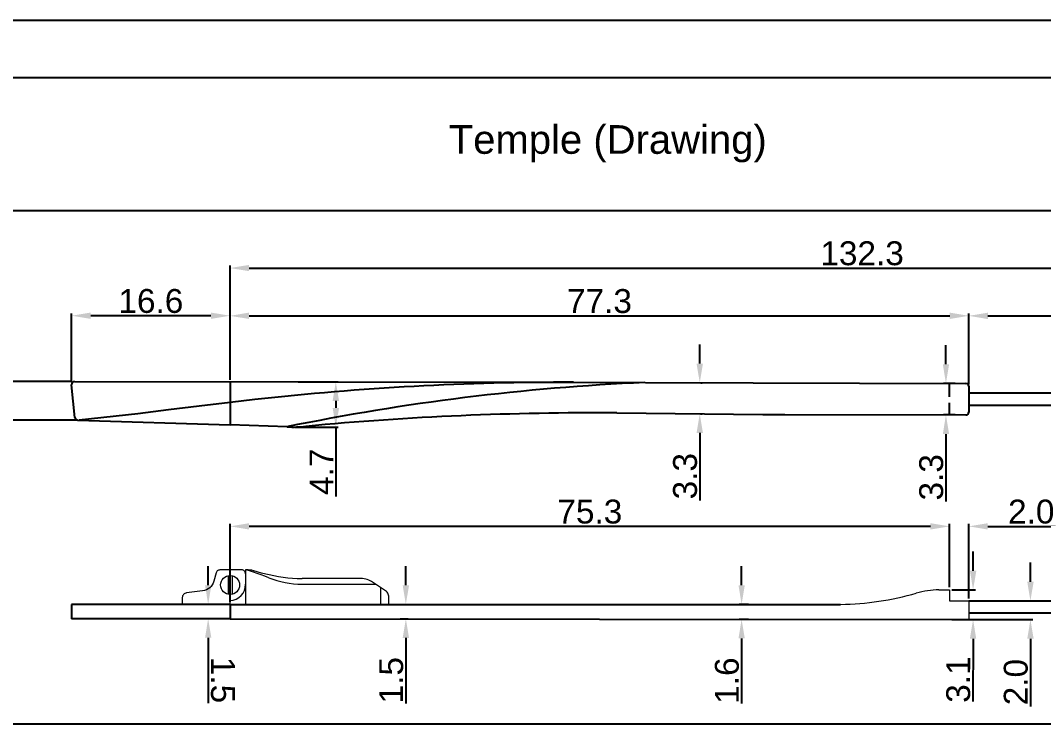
# Model space of a CAD drawing. Header units: millimetres. Extents: x 7018 to 13530, y 4187 to 5692.
# Drawn here: x 8495.4 to 8602.5, y 4747.7 to 4821.9 of the extents above; entities that cross this region are included whole.
import ezdxf

# ---------------------------------------------------------------- set-up
doc = ezdxf.new("R2010")
doc.units = ezdxf.units.MM
doc.linetypes.add('HIDDEN', pattern=[9.525, 6.35, -3.175])
doc.linetypes.add('HIDDEN2', pattern=[0.1875, 0.125, -0.0625])
for name, color, linetype in [('Dimension', 3, 'Continuous'), ('Hidden Line', 1, 'HIDDEN2'), ('PDF6_Geometry', 7, 'Continuous')]:
    doc.layers.add(name, color=color, linetype=linetype)
doc.styles.get("Standard").update_dxf_attribs({"font": 'arial.ttf'})
doc.dimstyles.new('Standard$0', dxfattribs={"dimtxt": 2.3, "dimasz": 2, "dimexe": 1, "dimexo": 1, "dimgap": 1, "dimtad": 1, "dimdec": 1, "dimzin": 0, "dimdsep": 46, "dimtxsty": 'Standard', "dimcen": 0, "dimclrd": 4, "dimclre": 4, "dimclrt": 4, "dimadec": 1, "dimazin": 0, "dimtfac": 1, "dimtdec": 1, "dimtofl": 0, "dimtmove": 0, "dimatfit": 0, "dimfxl": 1, "dimtfillclr": 256, "dimtolj": 1, "dimtzin": 0, "dimlwd": -1, "dimlwe": -1, "dimarcsym": 1})

# ---------------------------------------------------------------- blocks, each defined once
blk = doc.blocks.new('*D2966')
at = {"layer": 'Defpoints', "color": 0, "transparency": 16777216}
for p in [(8594.66, 4791.01), (8517.33, 4784.08, 0), (8594.66, 4783.6, 0)]:
    blk.add_point(p, dxfattribs=at)
at = {"layer": 'Dimension', "color": 3, "transparency": 16777216}
for p, q in [((8517.33, 4784.33), (8517.33, 4791.26)), ((8519.33, 4791.01), (8592.66, 4791.01)), ((8594.66, 4783.85), (8594.66, 4791.26))]:
    blk.add_line(p, q, dxfattribs=at)
for points in [[(8519.33, 4791.35), (8519.33, 4790.68), (8517.33, 4791.01)], [(8592.66, 4791.35), (8592.66, 4790.68), (8594.66, 4791.01)]]:
    blk.add_solid(points, dxfattribs=at)
at = {"layer": 'Dimension', "transparency": 16777216, "insert": (8556, 4792.54), "char_height": 2.5, "attachment_point": 5}
blk.add_mtext('\\A1;77.3', dxfattribs=at)
blk = doc.blocks.new('*D1998')
at = {"layer": 'Defpoints', "color": 0, "transparency": 16777216}
for p in [(8649.65, 4796.01), (8517.33, 4784.08, 0), (8649.65, 4782.28, 0)]:
    blk.add_point(p, dxfattribs=at)
at = {"layer": 'Dimension', "color": 3, "transparency": 16777216}
for p, q in [((8517.33, 4784.33), (8517.33, 4796.26)), ((8519.33, 4796.01), (8647.65, 4796.01)), ((8649.65, 4782.53), (8649.65, 4796.26))]:
    blk.add_line(p, q, dxfattribs=at)
for points in [[(8519.33, 4796.34), (8519.33, 4795.68), (8517.33, 4796.01)], [(8647.65, 4796.34), (8647.65, 4795.68), (8649.65, 4796.01)]]:
    blk.add_solid(points, dxfattribs=at)
at = {"layer": 'Dimension', "transparency": 16777216, "insert": (8583.49, 4797.54), "char_height": 2.5, "attachment_point": 5}
blk.add_mtext('\\A1;132.3', dxfattribs=at)
blk = doc.blocks.new('*D1999')
at = {"layer": 'Defpoints', "color": 0, "transparency": 16777216}
for p in [(8500.74, 4791.02), (8517.33, 4784.08, 0), (8500.74, 4783.83, 0)]:
    blk.add_point(p, dxfattribs=at)
at = {"layer": 'Dimension', "color": 3, "transparency": 16777216}
for p, q in [((8500.74, 4784.08), (8500.74, 4791.27)), ((8515.33, 4791.02), (8502.74, 4791.02)), ((8517.33, 4784.33), (8517.33, 4791.27))]:
    blk.add_line(p, q, dxfattribs=at)
for points in [[(8502.74, 4791.35), (8502.74, 4790.69), (8500.74, 4791.02)], [(8515.33, 4791.35), (8515.33, 4790.69), (8517.33, 4791.02)]]:
    blk.add_solid(points, dxfattribs=at)
at = {"layer": 'Dimension', "transparency": 16777216, "insert": (8509.04, 4792.55), "char_height": 2.5, "attachment_point": 5}
blk.add_mtext('\\A1;16.6', dxfattribs=at)
blk = doc.blocks.new('*D2000')
at = {"layer": 'Defpoints', "color": 0, "transparency": 16777216}
for p in [(8501.04, 4784.13, 0), (8493.45, 4780.1), (8501.54, 4780.1, 0)]:
    blk.add_point(p, dxfattribs=at)
at = {"layer": 'Dimension', "color": 3, "transparency": 16777216}
for p, q in [((8493.45, 4786.13), (8493.45, 4788.13)), ((8500.79, 4784.13), (8493.2, 4784.13)), ((8501.29, 4780.1), (8493.2, 4780.1)), ((8493.45, 4778.1), (8493.45, 4770.96))]:
    blk.add_line(p, q, dxfattribs=at)
for points in [[(8493.12, 4786.13), (8493.79, 4786.13), (8493.45, 4784.13)], [(8493.12, 4778.1), (8493.79, 4778.1), (8493.45, 4780.1)]]:
    blk.add_solid(points, dxfattribs=at)
at = {"layer": 'Dimension', "transparency": 16777216, "insert": (8491.93, 4773.53), "char_height": 2.5, "attachment_point": 5, "rotation": 90}
blk.add_mtext('\\A1;4.0', dxfattribs=at)
blk = doc.blocks.new('*D2001')
at = {"layer": 'Defpoints', "color": 0, "transparency": 16777216}
for p in [(8524.22, 4784.11, 0), (8528.4, 4784.11), (8523.85, 4779.37, 0)]:
    blk.add_point(p, dxfattribs=at)
at = {"layer": 'Dimension', "color": 3, "transparency": 16777216}
for p, q in [((8524.47, 4784.11), (8528.65, 4784.11)), ((8528.4, 4782.11), (8528.4, 4781.37)), ((8524.1, 4779.37), (8528.65, 4779.37)), ((8528.4, 4779.37), (8528.4, 4772.12))]:
    blk.add_line(p, q, dxfattribs=at)
for points in [[(8528.07, 4782.11), (8528.74, 4782.11), (8528.4, 4784.11)], [(8528.07, 4781.37), (8528.74, 4781.37), (8528.4, 4779.37)]]:
    blk.add_solid(points, dxfattribs=at)
at = {"layer": 'Dimension', "transparency": 16777216, "insert": (8526.9, 4774.69), "char_height": 2.5, "attachment_point": 5, "rotation": 90}
blk.add_mtext('\\A1;4.7', dxfattribs=at)
blk = doc.blocks.new('*D2002')
at = {"layer": 'Defpoints', "color": 0, "transparency": 16777216}
for p in [(8566.37, 4784.01, 0), (8566.33, 4780.75, 0), (8566.5, 4780.75)]:
    blk.add_point(p, dxfattribs=at)
at = {"layer": 'Dimension', "color": 3, "transparency": 16777216}
for p, q in [((8566.5, 4786.01), (8566.5, 4788.01)), ((8566.62, 4784.01), (8566.75, 4784.01)), ((8566.58, 4780.75), (8566.75, 4780.75)), ((8566.5, 4778.75), (8566.5, 4771.7))]:
    blk.add_line(p, q, dxfattribs=at)
for points in [[(8566.16, 4786.01), (8566.83, 4786.01), (8566.5, 4784.01)], [(8566.16, 4778.75), (8566.83, 4778.75), (8566.5, 4780.75)]]:
    blk.add_solid(points, dxfattribs=at)
at = {"layer": 'Dimension', "transparency": 16777216, "insert": (8564.97, 4774.23), "char_height": 2.5, "attachment_point": 5, "rotation": 90}
blk.add_mtext('\\A1;3.3', dxfattribs=at)
blk = doc.blocks.new('*D2967')
at = {"layer": 'Defpoints', "color": 0, "transparency": 16777216}
for p in [(8593.49, 4783.94, 0), (8592.27, 4780.64), (8593.49, 4780.64, 0)]:
    blk.add_point(p, dxfattribs=at)
at = {"layer": 'Dimension', "color": 3, "transparency": 16777216}
for p, q in [((8592.27, 4785.94), (8592.27, 4787.94)), ((8593.24, 4783.94), (8592.02, 4783.94)), ((8593.24, 4780.64), (8592.02, 4780.64)), ((8592.27, 4778.64), (8592.27, 4771.59))]:
    blk.add_line(p, q, dxfattribs=at)
for points in [[(8591.94, 4785.94), (8592.6, 4785.94), (8592.27, 4783.94)], [(8591.94, 4778.64), (8592.6, 4778.64), (8592.27, 4780.64)]]:
    blk.add_solid(points, dxfattribs=at)
at = {"layer": 'Dimension', "transparency": 16777216, "insert": (8590.74, 4774.11), "char_height": 2.5, "attachment_point": 5, "rotation": 90}
blk.add_mtext('\\A1;3.3', dxfattribs=at)
blk = doc.blocks.new('*D2004')
at = {"layer": 'Defpoints', "color": 0, "transparency": 16777216}
for p in [(8649.65, 4791.01), (8594.66, 4783.6, 0), (8649.65, 4782.28, 0)]:
    blk.add_point(p, dxfattribs=at)
at = {"layer": 'Dimension', "color": 3, "transparency": 16777216}
for p, q in [((8594.66, 4783.85), (8594.66, 4791.26)), ((8596.66, 4791.01), (8647.65, 4791.01)), ((8649.65, 4782.53), (8649.65, 4791.26))]:
    blk.add_line(p, q, dxfattribs=at)
for points in [[(8596.66, 4791.34), (8596.66, 4790.67), (8594.66, 4791.01)], [(8647.65, 4791.34), (8647.65, 4790.67), (8649.65, 4791.01)]]:
    blk.add_solid(points, dxfattribs=at)
at = {"layer": 'Dimension', "transparency": 16777216, "insert": (8622.16, 4792.53), "char_height": 2.5, "attachment_point": 5}
blk.add_mtext('\\A1;55.0', dxfattribs=at)
blk = doc.blocks.new('*D2956')
at = {"layer": 'Defpoints', "color": 0, "transparency": 16777216}
for p in [(8517.33, 4760.82, 0), (8515.04, 4759.32), (8517.33, 4759.32, 0)]:
    blk.add_point(p, dxfattribs=at)
at = {"layer": 'Dimension', "color": 3, "transparency": 16777216}
for p, q in [((8515.04, 4762.82), (8515.04, 4764.82)), ((8517.08, 4760.82), (8514.79, 4760.82)), ((8517.08, 4759.32), (8514.79, 4759.32)), ((8515.04, 4757.32), (8515.04, 4750.49))]:
    blk.add_line(p, q, dxfattribs=at)
for points in [[(8515.37, 4762.82), (8514.71, 4762.82), (8515.04, 4760.82)], [(8515.37, 4757.32), (8514.71, 4757.32), (8515.04, 4759.32)]]:
    blk.add_solid(points, dxfattribs=at)
at = {"layer": 'Dimension', "transparency": 16777216, "insert": (8516.57, 4752.9), "char_height": 2.5, "attachment_point": 5, "rotation": 270.0049}
blk.add_mtext('\\A1;1.5', dxfattribs=at)
blk = doc.blocks.new('*D2957')
at = {"layer": 'Defpoints', "color": 0, "transparency": 16777216}
for p in [(8592.65, 4762.35, 0), (8592.65, 4759.22, 0), (8595.11, 4759.22)]:
    blk.add_point(p, dxfattribs=at)
at = {"layer": 'Dimension', "color": 3, "transparency": 16777216}
for p, q in [((8595.11, 4764.34), (8595.12, 4766.34)), ((8592.9, 4762.35), (8595.36, 4762.34)), ((8592.9, 4759.22), (8595.36, 4759.22)), ((8595.11, 4757.22), (8595.1, 4750.65))]:
    blk.add_line(p, q, dxfattribs=at)
for points in [[(8594.78, 4764.34), (8595.45, 4764.34), (8595.11, 4762.34)], [(8594.77, 4757.22), (8595.44, 4757.22), (8595.11, 4759.22)]]:
    blk.add_solid(points, dxfattribs=at)
at = {"layer": 'Dimension', "transparency": 16777216, "insert": (8593.57, 4752.94), "char_height": 2.5, "attachment_point": 5, "rotation": 89.9259}
blk.add_mtext('\\A1;3.1', dxfattribs=at)
blk = doc.blocks.new('*D2958')
at = {"layer": 'Defpoints', "color": 0, "transparency": 16777216}
for p in [(8571.85, 4760.82, 0), (8570.88, 4759.25), (8571.85, 4759.25, 0)]:
    blk.add_point(p, dxfattribs=at)
at = {"layer": 'Dimension', "color": 3, "transparency": 16777216}
for p, q in [((8570.88, 4762.82), (8570.88, 4764.82)), ((8571.6, 4760.82), (8570.63, 4760.82)), ((8571.6, 4759.25), (8570.63, 4759.25)), ((8570.88, 4757.25), (8570.88, 4750.44))]:
    blk.add_line(p, q, dxfattribs=at)
for points in [[(8570.55, 4762.82), (8571.21, 4762.82), (8570.88, 4760.82)], [(8570.55, 4757.25), (8571.21, 4757.25), (8570.88, 4759.25)]]:
    blk.add_solid(points, dxfattribs=at)
at = {"layer": 'Dimension', "transparency": 16777216, "insert": (8569.35, 4752.84), "char_height": 2.5, "attachment_point": 5, "rotation": 90}
blk.add_mtext('\\A1;1.6', dxfattribs=at)
blk = doc.blocks.new('*D2959')
at = {"layer": 'Defpoints', "color": 0, "transparency": 16777216}
for p in [(8594.65, 4761.19, 0), (8594.66, 4759.22, 0), (8601.11, 4759.22)]:
    blk.add_point(p, dxfattribs=at)
at = {"layer": 'Dimension', "color": 3, "transparency": 16777216}
for p, q in [((8601.11, 4763.19), (8601.11, 4765.19)), ((8594.9, 4761.19), (8601.36, 4761.19)), ((8594.91, 4759.22), (8601.36, 4759.22)), ((8601.11, 4757.22), (8601.11, 4750.13))]:
    blk.add_line(p, q, dxfattribs=at)
for points in [[(8600.78, 4763.19), (8601.45, 4763.19), (8601.11, 4761.19)], [(8600.78, 4757.22), (8601.45, 4757.22), (8601.11, 4759.22)]]:
    blk.add_solid(points, dxfattribs=at)
at = {"layer": 'Dimension', "transparency": 16777216, "insert": (8599.59, 4752.68), "char_height": 2.5, "attachment_point": 5, "rotation": 90}
blk.add_mtext('\\A1;2.0', dxfattribs=at)
blk = doc.blocks.new('*D2960')
at = {"layer": 'Defpoints', "color": 0, "transparency": 16777216}
for p in [(8534.89, 4760.82, 0), (8534.89, 4759.3, 0), (8535.73, 4759.3)]:
    blk.add_point(p, dxfattribs=at)
at = {"layer": 'Dimension', "color": 3, "transparency": 16777216}
for p, q in [((8535.73, 4762.82), (8535.73, 4764.82)), ((8535.14, 4760.82), (8535.98, 4760.82)), ((8535.14, 4759.3), (8535.98, 4759.3)), ((8535.73, 4757.3), (8535.73, 4750.46))]:
    blk.add_line(p, q, dxfattribs=at)
for points in [[(8535.4, 4762.82), (8536.07, 4762.82), (8535.73, 4760.82)], [(8535.4, 4757.3), (8536.07, 4757.3), (8535.73, 4759.3)]]:
    blk.add_solid(points, dxfattribs=at)
at = {"layer": 'Dimension', "transparency": 16777216, "insert": (8534.21, 4752.88), "char_height": 2.5, "attachment_point": 5, "rotation": 90}
blk.add_mtext('\\A1;1.5', dxfattribs=at)
blk = doc.blocks.new('*D2961')
at = {"layer": 'Defpoints', "color": 0, "transparency": 16777216}
for p in [(8517.33, 4768.98), (8592.65, 4762.35, 0), (8517.33, 4760.82, 0)]:
    blk.add_point(p, dxfattribs=at)
at = {"layer": 'Dimension', "color": 3, "transparency": 16777216}
for p, q in [((8517.33, 4761.07), (8517.33, 4769.23)), ((8590.65, 4768.98), (8519.33, 4768.98)), ((8592.65, 4762.6), (8592.65, 4769.23))]:
    blk.add_line(p, q, dxfattribs=at)
for points in [[(8519.33, 4769.31), (8519.33, 4768.65), (8517.33, 4768.98)], [(8590.65, 4769.31), (8590.65, 4768.65), (8592.65, 4768.98)]]:
    blk.add_solid(points, dxfattribs=at)
at = {"layer": 'Dimension', "transparency": 16777216, "insert": (8554.99, 4770.51), "char_height": 2.5, "attachment_point": 5}
blk.add_mtext('\\A1;75.3', dxfattribs=at)
blk = doc.blocks.new('*D1996')
at = {"layer": 'Defpoints', "color": 0, "transparency": 16777216}
for p in [(8594.65, 4768.98), (8592.65, 4762.35, 0), (8594.65, 4761.19, 0)]:
    blk.add_point(p, dxfattribs=at)
at = {"layer": 'Dimension', "color": 3, "transparency": 16777216}
for p, q in [((8590.65, 4768.98), (8588.65, 4768.98)), ((8592.65, 4762.6), (8592.65, 4769.23)), ((8594.65, 4761.44), (8594.65, 4769.23)), ((8596.65, 4768.98), (8603.74, 4768.98))]:
    blk.add_line(p, q, dxfattribs=at)
for points in [[(8590.65, 4769.31), (8590.65, 4768.65), (8592.65, 4768.98)], [(8596.65, 4769.31), (8596.65, 4768.65), (8594.65, 4768.98)]]:
    blk.add_solid(points, dxfattribs=at)
at = {"layer": 'Dimension', "transparency": 16777216, "insert": (8601.2, 4770.51), "char_height": 2.5, "attachment_point": 5}
blk.add_mtext('\\A1;2.0', dxfattribs=at)

msp = doc.modelspace()

# ---------------------------------------------------------------- linework, layer by layer
for p, q in [((8827.401, 4815.918), (8418.145, 4815.918)), ((8430.702, 4802.029), (8827.14, 4802.029)), ((8501.04, 4784.133), (8526.93, 4784.109)), ((8517.332, 4784.077), (8517.332, 4779.595)), ((8526.93, 4784.109), (8549.509, 4784.066)), ((8549.509, 4784.066), (8572.083, 4783.992)), ((8572.083, 4783.992), (8594.36, 4783.935)), ((8501.099, 4780.374), (8500.741, 4783.802)), ((8594.659, 4783.635), (8594.659, 4780.935)), ((8557.825, 4780.846), (8573.085, 4780.682)), ((8573.085, 4780.682), (8575.415, 4780.671)), ((8501.388, 4780.106), (8517.332, 4779.595)), ((8575.415, 4780.671), (8594.358, 4780.635)), ((8523.316, 4779.384), (8517.332, 4779.595)), ((8500.741, 4760.82), (8500.741, 4759.32)), ((8517.332, 4760.82), (8500.741, 4760.82)), ((8517.332, 4760.82), (8581.246, 4760.82)), ((8517.332, 4760.82), (8517.332, 4759.32)), ((8594.655, 4760.82), (8594.659, 4760.82)), ((8517.332, 4759.32), (8500.741, 4759.32)), ((8517.332, 4759.32), (8594.659, 4759.22)), ((8430.963, 4748.326), (8827.401, 4748.326))]:
    msp.add_line(p, q)
msp.add_lwpolyline([(8831.439, 4524.918), (8831.439, 4821.918), (8411.439, 4821.918), (8411.439, 4524.918)], close=True)
msp.add_lwpolyline([(8553.289, 4784.054, 0.0282947), (8519.933, 4782.25), (8517.332, 4781.953), (8514.107, 4781.572), (8510.886, 4781.18), (8507.666, 4780.767), (8501.538, 4780.101)], format="xyb")
for points in [[(8594.659, 4782.935), (8648.569, 4782.935), (8649.653, 4782.281), (8648.569, 4781.633), (8594.659, 4781.633)], [(8594.655, 4761.195), (8648.644, 4761.195), (8649.653, 4760.544), (8648.644, 4759.892), (8594.655, 4759.892)]]:
    msp.add_lwpolyline(points)
for centre, radius, start, end in [((8501.04, 4783.833), 0.3, 89.94623, 185.96175), ((8571.298, 4545.018), 239.245, 92.52727, 101.58713), ((8594.359, 4783.635), 0.3, 0, 89.85205), ((8555.374, 4459.493), 321.362, 89.56298, 95.37834), ((8594.359, 4780.935), 0.3, 269.88942, 0), ((8501.397, 4780.406), 0.3, 185.96175, 268.16678), ((8523.846, 4794.375), 15, 267.97582, 275.37834)]:
    msp.add_arc(centre, radius, start, end)
at = {"layer": 'Hidden Line', "linetype": 'HIDDEN', "ltscale": 0.2}
msp.add_line((8592.65, 4780.638), (8592.65, 4783.939), dxfattribs=at)
at = {"layer": 'PDF6_Geometry', "lineweight": 9}
msp.add_line((8517.332, 4760.818), (8517.331, 4761.206), dxfattribs=at)
for points in [[(8515.868, 4764.126), (8515.632, 4763.247, -0.3056671), (8514.448, 4762.225), (8512.773, 4762.018), (8512.684, 4761.997), (8512.601, 4761.966), (8512.524, 4761.914), (8512.459, 4761.852), (8512.405, 4761.78), (8512.367, 4761.698), (8512.345, 4761.612), (8512.334, 4761.521), (8512.33, 4760.82)], [(8521.388, 4763.607, 0.0955232), (8524.864, 4762.934), (8532.541, 4762.936)]]:
    msp.add_lwpolyline(points, format="xyb", dxfattribs=at)
for points in [[(8516.255, 4764.418), (8516.181, 4764.409), (8516.113, 4764.389), (8516.046, 4764.359), (8515.985, 4764.313), (8515.935, 4764.257), (8515.901, 4764.196), (8515.873, 4764.126)], [(8518.951, 4764.025), (8518.941, 4764.099), (8518.921, 4764.177), (8518.885, 4764.244), (8518.834, 4764.305), (8518.773, 4764.355), (8518.707, 4764.393), (8518.631, 4764.415), (8518.552, 4764.422), (8516.254, 4764.423)], [(8517.137, 4763.826), (8517.137, 4761.864)], [(8517.535, 4763.823), (8517.54, 4761.865)], [(8521.378, 4763.596), (8520.987, 4763.764), (8520.586, 4763.917), (8520.185, 4764.058), (8519.774, 4764.194), (8519.364, 4764.309), (8518.95, 4764.418)], [(8519.236, 4764.423), (8518.955, 4764.423), (8518.953, 4760.821), (8533.966, 4760.821), (8533.966, 4761.569), (8533.954, 4761.685), (8533.932, 4761.795), (8533.894, 4761.899), (8533.841, 4762.002), (8533.772, 4762.094), (8533.693, 4762.174), (8533.604, 4762.243), (8532.139, 4763.2)], [(8519.781, 4764.343), (8519.604, 4764.386), (8519.422, 4764.413), (8519.236, 4764.418)], [(8519.781, 4764.348), (8520.595, 4764.129), (8521.413, 4763.926)], [(8521.418, 4763.927), (8521.901, 4763.822), (8522.395, 4763.733), (8522.882, 4763.655), (8523.378, 4763.598), (8523.874, 4763.557), (8524.369, 4763.532), (8524.868, 4763.529)], [(8531.043, 4763.525), (8524.863, 4763.523)], [(8532.133, 4763.199), (8531.991, 4763.282), (8531.843, 4763.353), (8531.686, 4763.413), (8531.53, 4763.462), (8531.368, 4763.495), (8531.203, 4763.513), (8531.038, 4763.519)], [(8533.086, 4762.58), (8533.085, 4760.824)], [(8591.538, 4762.336), (8592.65, 4762.347), (8592.654, 4761.189), (8594.655, 4761.195), (8594.659, 4759.22)]]:
    msp.add_lwpolyline(points, dxfattribs=at)
msp.add_circle((8517.336, 4762.845), 0.995, dxfattribs=at)
for centre, radius, start, end in [((8517.272, 4762.883), 1.678, 272.02956, 1.30757), ((8580.93, 4790.284), 29.466, 270.61484, 286.23022), ((8591.628, 4753.337), 9, 90.57499, 105.88096)]:
    msp.add_arc(centre, radius, start, end, dxfattribs=at)

# ---------------------------------------------------------------- texts
at = {"insert": (8556.87, 4809.011), "char_height": 2.99966, "width": 46.92869, "attachment_point": 5}
msp.add_mtext('Temple (Drawing)', dxfattribs=at)

# ---------------------------------------------------------------- dimensions: what is measured, and where the dimension line sits
at = {"layer": 'Dimension'}
for base, p1, p2, picture, middle in [((8649.653, 4796.011, 0), (8517.332, 4784.077), (8649.653, 4782.281), '*D1998', (8583.493, 4797.538, 0)), ((8500.74, 4791.022, 0), (8517.332, 4784.077), (8500.74, 4783.833), '*D1999', (8509.036, 4792.548, 0)), ((8594.659, 4791.015, 0), (8517.332, 4784.077), (8594.659, 4783.597), '*D2966', (8555.996, 4792.542, 0)), ((8649.653, 4791.008, 0), (8594.659, 4783.597), (8649.653, 4782.281), '*D2004', (8622.156, 4792.535, 0)), ((8517.332, 4768.982, 0), (8592.65, 4762.347), (8517.332, 4760.82), '*D2961', (8554.991, 4770.509, 0)), ((8594.655, 4768.982, 0), (8592.65, 4762.347), (8594.655, 4761.195), '*D1996', (8601.197, 4770.508, 0))]:
    dim = msp.add_linear_dim(base=base, p1=p1, p2=p2, dimstyle='Standard$0', override={"dimtxt": 2.5, "dimexe": 0.25, "dimexo": 0.25, "dimgap": 0.25, "dimclrd": 3, "dimclre": 3, "dimclrt": 256, "dimadec": 2, "dimtdec": 2, "dimatfit": 3}, dxfattribs=at)
    dim.commit()
    dim.dimension.update_dxf_attribs({"geometry": picture, "text_midpoint": middle})
for base, p1, p2, picture, middle in [((8493.454, 4780.101, 0), (8501.04, 4784.133), (8501.538, 4780.101), '*D2000', (8491.927, 4773.529, 0)), ((8592.271, 4780.636, 0), (8593.492, 4783.937), (8593.485, 4780.636), '*D2967', (8590.744, 4774.112, 0)), ((8535.733, 4759.298, 0), (8534.89, 4760.82), (8534.888, 4759.298), '*D2960', (8534.206, 4752.88, 0)), ((8570.879, 4759.25, 0), (8571.847, 4760.82), (8571.845, 4759.25), '*D2958', (8569.353, 4752.843, 0)), ((8601.112, 4759.22, 0), (8594.655, 4761.195), (8594.659, 4759.22), '*D2959', (8599.585, 4752.678, 0))]:
    dim = msp.add_linear_dim(base=base, p1=p1, p2=p2, angle=90, dimstyle='Standard$0', override={"dimtxt": 2.5, "dimexe": 0.25, "dimexo": 0.25, "dimgap": 0.25, "dimclrd": 3, "dimclre": 3, "dimclrt": 256, "dimadec": 2, "dimtdec": 2, "dimatfit": 3}, dxfattribs=at)
    dim.commit()
    dim.dimension.update_dxf_attribs({"geometry": picture, "text_midpoint": middle})
for base, p1, p2, picture, middle in [((8566.497, 4780.755, 0), (8566.37, 4784.011), (8566.335, 4780.755), '*D2002', (8566.497, 4774.23, 0)), ((8528.404, 4784.111, 0), (8523.846, 4779.375), (8524.216, 4784.111), '*D2001', (8528.404, 4774.694, 0))]:
    dim = msp.add_linear_dim(base=base, p1=p1, p2=p2, angle=90, dimstyle='Standard$0', override={"dimtxt": 2.5, "dimexe": 0.25, "dimexo": 0.25, "dimgap": 0.25, "dimclrd": 3, "dimclre": 3, "dimclrt": 256, "dimadec": 2, "dimtdec": 2, "dimatfit": 3}, dxfattribs=at)
    dim.commit()
    dim.dimension.update_dxf_attribs({"geometry": picture, "text_midpoint": middle, "dimtype": 160})
for p1, p2, distance, picture, middle in [((8592.65, 4762.347), (8592.646, 4759.223), 2.462, '*D2957', (8593.573, 4752.938, 0)), ((8517.332, 4760.82), (8517.333, 4759.32), -2.294, '*D2956', (8516.566, 4752.903, 0))]:
    dim = msp.add_aligned_dim(p1=p1, p2=p2, distance=distance, dimstyle='Standard$0', override={"dimtxt": 2.5, "dimexe": 0.25, "dimexo": 0.25, "dimgap": 0.25, "dimclrd": 3, "dimclre": 3, "dimclrt": 256, "dimadec": 2, "dimtdec": 2, "dimatfit": 3}, dxfattribs=at)
    dim.commit()
    dim.dimension.update_dxf_attribs({"geometry": picture, "text_midpoint": middle})

doc.saveas('drawing.dxf')
